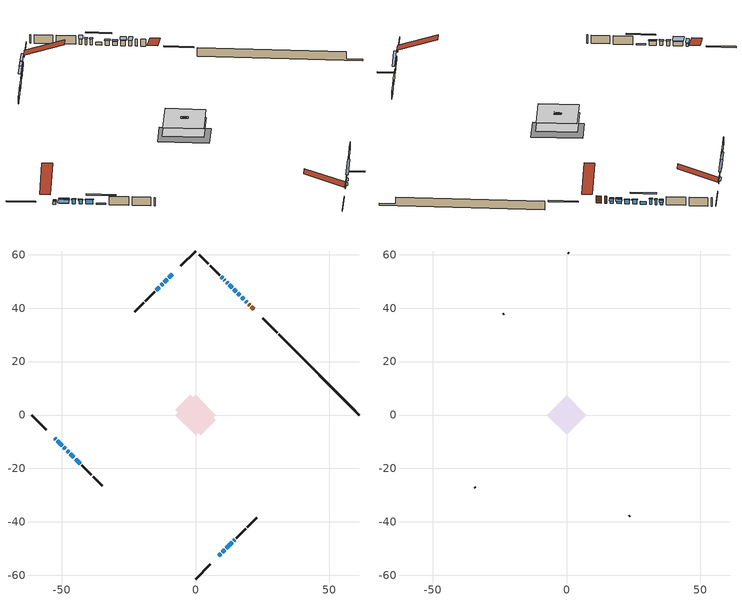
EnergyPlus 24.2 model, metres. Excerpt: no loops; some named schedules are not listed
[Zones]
conditioned space
 floor outside (Floor1 construction): -0.75,0 0,0.75 0.75,0 0,-0.75 z0.76
 floor outside (Floor2 construction): -1.41,0 0,1.41 1.41,0 0,-1.41 z0.76
 floor adiabatic (AdiabaticFloorConstruction): -7.58,0 0,7.58 7.58,0 0,-7.58 z0.76
 floor foundation (Slab1 construction): -7.54,1.9 -1.9,7.54 7.54,-1.9 1.9,-7.54 z-1.68
 wall outside (RimJoist1 construction): 0,-61.39 5.46,-55.93 / -61.39,0 -55.93,-5.46 / 0,61.39 -5.46,55.93 / 30.56,30.83 25.09,36.29 z0.76:1.06
 wall outside (AdiabaticWallConstruction 1): 21.83,39.56 20.88,40.51 / 20.22,41.17 19.87,41.52 z0.76:2.79
 wall outside (AdiabaticWallConstruction): -52.66,-8.73 -52.33,-9.06 / -8.73,52.66 -9.95,51.44 z0.76:1.5; 19.22,42.17 18.73,42.66 / 18.07,43.32 17.23,44.16 / 10.15,51.24 9.66,51.73 z0.76:2.23; 16.57,44.82 15.82,45.57 z0.76:1.9; 15.16,46.23 14.39,47 z0.76:2; -51.68,-9.71 -49.95,-11.44 z0.76:2.03; -49.3,-12.09 -48.72,-12.67 / -48.07,-13.32 -47.49,-13.9 / -46.84,-14.55 -45.54,-15.85 z0.76:1.98; 8.73,-52.66 9.43,-51.96 z0.76:1.68; 10.09,-51.3 10.88,-50.51 z0.76:1.96; 13.73,47.66 12.65,48.74 / -10.61,50.78 -11.61,49.78 / -13.54,47.85 -14.62,46.77 / 11.53,-49.86 13.69,-47.7 z0.76:1.55; -44.89,-16.5 -43.16,-18.23 z0.76:1.07; -12.27,49.12 -12.88,48.51 z0.76:1.42; 14.34,-47.04 14.64,-46.75 z0.76:1.45; 12,49.39 11.67,49.72 / 11.02,50.37 10.8,50.59 z0.76:2.31
 wall outside (Wall1 construction): 15.29,-46.1 18.79,-42.6 / -42.5,-18.88 -39.01,-22.38 / -15.27,46.12 -18.77,42.62 / 9,52.39 5.5,55.89 z0.76:3.2
 wall outside (Wall2 construction): 19.45,-41.94 22.84,-38.55 / -38.35,-23.04 -34.96,-26.43 / -19.43,41.96 -22.82,38.57 / 4.85,56.54 1.46,59.93 z0.76:3.2
 wall foundation (FoundationWall1 construction): 31.22,30.17,-1.68 31.22,30.17,0.76 58.37,3.02,0.76 58.37,3.02,-1.17 61.39,0,-1.17 61.39,0,-1.68
 window (WindowConstruction 14): -52.66,-8.73 -52.33,-9.05 z0.76:1.5
 window (WindowConstruction 3): 19.21,42.17 18.73,42.66 z0.76:2.23
 window (WindowConstruction 4): 18.07,43.32 17.23,44.16 z0.76:2.23
 window (WindowConstruction 5): 16.57,44.82 15.82,45.57 z0.76:1.9
 window (WindowConstruction 6): 15.16,46.23 14.39,47 z0.76:2
 window (WindowConstruction 7): -51.68,-9.71 -49.95,-11.44 z0.76:2.03
 window (WindowConstruction 8): -49.3,-12.09 -48.72,-12.67 z0.76:1.98
 window (WindowConstruction 9): -48.07,-13.32 -47.49,-13.9 z0.76:1.98
 window (WindowConstruction 10): -46.84,-14.55 -45.54,-15.85 z0.76:1.98
 window (WindowConstruction 11): -8.73,52.66 -9.95,51.44 z0.76:1.5
 window (WindowConstruction 12): 8.73,-52.66 9.43,-51.96 z0.76:1.67
 window (WindowConstruction 13): 10.09,-51.3 10.88,-50.51 z0.76:1.95
 window (WindowConstruction 16): 13.73,47.66 12.65,48.73 z0.76:1.55
 window (WindowConstruction 17): -44.89,-16.5 -43.16,-18.23 z0.76:1.06
 window (WindowConstruction 18): -10.61,50.78 -11.61,49.78 z0.76:1.55
 window (WindowConstruction 19): -12.27,49.12 -12.88,48.51 z0.76:1.42
 window (WindowConstruction 20): -13.54,47.85 -14.62,46.77 z0.76:1.55
 window (WindowConstruction 21): 11.53,-49.85 13.69,-47.7 z0.76:1.55
 window (WindowConstruction 15): 14.35,-47.04 14.64,-46.75 z0.76:1.45
 window (WindowConstruction): 12,49.39 11.67,49.72 z0.76:2.31
 window (WindowConstruction 1): 11.02,50.37 10.8,50.59 z0.76:2.31
 window (WindowConstruction 2): 10.14,51.24 9.66,51.73 z0.76:2.23
 door (Door): 21.83,39.56 20.88,40.51 z0.76:2.79
 door (Door 1): 20.22,41.17 19.87,41.52 z0.76:2.79
 ceiling adiabatic (AdiabaticFloorConstruction): 0,-7.58 7.58,0 0,7.58 -7.58,0 z0.76
attic - vented
 floor to conditioned space (Floor3 construction Reversed): -7.44,0 0,7.44 7.44,0 0,-7.44 z3.2
 floor to conditioned space (Floor4 construction Reversed): -1.41,0 0,1.41 1.41,0 0,-1.41 z3.2
 floor to conditioned space (Floor5 construction Reversed): -0.74,0 0,0.74 0.74,0 0,-0.74 z3.2
 wall outside (Wall3 construction): 23.49,-37.89 23.64,-37.75 / -34.3,-27.09 -34.16,-27.23 / -23.47,37.91 -23.62,37.77 / 0.8,60.59 0.66,60.73 z0.76:3.2
 roof outside (Roof1 construction): 8.07,-53.31,3.2 0.66,-45.9,6.69 -1.29,-47.85,6.69 6.12,-55.27,3.2; -53.31,-8.07,3.2 -45.9,-0.66,6.69 -47.85,1.29,6.69 -55.27,-6.12,3.2; -8.07,53.31,3.2 -0.66,45.9,6.69 1.29,47.85,6.69 -6.12,55.27,3.2; 22.48,38.91,3.2 15.07,31.49,6.69 17.02,29.54,6.69 24.44,36.95,3.2
shading: -52.21,-9.18 -52.78,-8.6 -54.51,-10.33 -53.93,-10.91 z1.68; 18.6,42.79 19.34,42.05 20.64,43.34 19.9,44.08 z2.41; 17.1,44.29 18.2,43.19 19.49,44.48 18.39,45.58 z2.41; 15.69,45.7 16.7,44.69 17.13,45.12 16.12,46.13 z2.08; 14.26,47.13 15.29,46.1 15.72,46.53 14.69,47.56 z2.18; -49.83,-11.56 -51.8,-9.58 -53.53,-11.31 -51.55,-13.29 z2.21; -48.6,-12.79 -49.42,-11.97 -49.85,-12.4 -49.03,-13.22 z2.16; -47.37,-14.02 -48.19,-13.2 -48.62,-13.63 -47.8,-14.45 z2.16; -45.42,-15.97 -46.96,-14.43 -47.17,-14.64 -45.63,-16.18 z2.16; -10.08,51.31 -8.6,52.78 -9.04,53.22 -10.51,51.74 z1.68; 9.56,-51.83 8.6,-52.78 9.04,-53.22 9.99,-52.26 z1.85; 11,-50.38 9.96,-51.43 10.39,-51.86 11.44,-50.82 z2.13; 10.8,50.59 15.59,45.8 16.02,46.23 11.23,51.02 z4.17; -41.31,-20.08 -46.74,-14.65 -47.17,-15.08 -41.74,-20.51 z3.69; -13.47,47.92 -8.76,52.63 -9.19,53.06 -13.9,48.35 z4.17; -14.73,46.65 -10.42,50.97 -10.85,51.4 -15.17,47.08 z4.04; -16.47,44.92 -11.68,49.7 -12.12,50.14 -16.9,45.35 z4.17; 15.54,-45.85 9.68,-51.71 10.11,-52.14 15.97,-46.28 z4.17; 14.68,-46.71 14.3,-47.09 17.53,-50.32 17.91,-49.94 z1.51; 11.53,49.86 12.14,49.25 12.57,49.68 11.96,50.29 z2.51; 10.66,50.73 11.16,50.23 11.59,50.66 11.09,51.16 z2.51; 9.53,51.86 10.27,51.12 11.56,52.41 10.83,53.15 z2.41
[Building]
Building 1: Terrain=Suburbs
[Site:Location]
Calgary Intl AP_AB: Latitude {deg}=51.11; Longitude {deg}=-114.02; Time Zone {hr}=-7; Elevation {m}=1084; Keep Site Location Information=Yes
[Site:GroundTemperature:Shallow]
0.326196, -1.55603, -1.70677, -0.813554, 2.7722, 6.34125, 9.43543, 11.3955, 11.562, 9.96783, 6.95256, 3.49299
[Site:WaterMainsTemperature]
Calculation Method=Schedule; Temperature Schedule=mains temperature schedule
[Material] Roughness=Rough; Thermal Absorptance=0.9
Name | Thickness {m} | Conductivity {W/m-K} | Density {kg/m3} | Specific Heat {J/kg-K} | Solar Absorptance | Visible Absorptance
asphalt or fiberglass shingles | 0.00635 | 0.162714 | 1121.4 | 1465.45 | 0.4 | 0.4
ceiling loosefill ins | 0.169333 | 0.0480833 | 16.02 | 1046.75 | 0.7 | 0.7
ceiling stud and cavity | 0.1397 | 0.110961 | 65.682 | 1177.47 | 0.7 | 0.7
ceiling stud and cavity 1 | 0.1397 | 0.0778579 | 65.682 | 1177.47 | 0.7 | 0.7
ceiling stud and cavity 2 | 0.0889 | 7.21176 | 20.9862 | 1087.66 | 0.7 | 0.7
concrete 4.0 in. | 0.1016 | 1.803125 | 2242.8 | 837.4 | 0.7 | 0.7
concrete 8.0 in. | 0.2032 | 1.803125 | 2242.8 | 837.4 | 0.7 | 0.7
door material | 0.04445 | 0.188738 | 512.64 | 1214.23 | 0.7 | 0.7
door material 1 | 0.04445 | 0.20624 | 512.64 | 1214.23 | 0.7 | 0.7
exterior vertical ins | 0.00218552 | 0.029427 | 32.04 | 1214.23 | 0.7 | 0.7
floor covering | 0.0127 | 0.0433444 | 54.468 | 1339.84 | 0.6 | 0.6
floor rigid ins | 0.051816 | 0.029427 | 32.04 | 1214.23 | 0.7 | 0.7
floor rigid ins 1; wall rigid ins | 0.512978 | 0.029427 | 32.04 | 1214.23 | 0.7 | 0.7
floor stud and cavity | 0.1397 | 0.28725 | 92.3553 | 1139.71 | 0.7 | 0.7
floor stud and cavity 1 | 0.1397 | 0.157981 | 92.3553 | 1139.71 | 0.7 | 0.7
floor stud and cavity 2 | 0.1397 | 1.75129 | 37.0049 | 1207.88 | 0.7 | 0.7
furniture material conditioned space 1 | 0.1524 | 0.115458 | 640.8 | 1214.23 | 0.6 | 0.6
gypsum board | 0.0127 | 0.160291 | 801 | 837.4 | 0.6 | 0.6
gypsum board 1 | 0.00254 | 0.160291 | 801 | 837.4 | 0.6 | 0.6
gypsum board 2 | 0.0127 | 0.160291 | 801 | 837.4 | 0.7 | 0.7
osb sheathing 0.5 in. | 0.0127 | 0.115458 | 512.64 | 1214.23 | 0.7 | 0.7
osb sheathing 0.75 in. | 0.01905 | 0.115458 | 512.64 | 1214.23 | 0.7 | 0.7
rim joist stud and cavity | 0.0508 | 0.153904 | 50.32683 | 1063.81 | 0.6 | 0.6
wall stud and cavity | 0.1397 | 0.131792 | 139.0536 | 1170.24 | 0.7 | 0.7
wall stud and cavity 1 | 0.1397 | 0.136556 | 139.0536 | 1170.24 | 0.7 | 0.7
wall stud and cavity 2 | 0.0889 | 6.1454 | 50.32683 | 1063.81 | 0.6 | 0.6
wall stud and cavity 3 | 0.0889 | 0.380278 | 52.3479 | 1209.89 | 0.7 | 0.7
wall stud and cavity 4 | 0.0889 | 0.391764 | 83.0341 | 1211.67 | 0.7 | 0.7
wood siding | 0.0254 | 0.102417 | 544.68 | 1172.36 | 0.4 | 0.4
wood siding 1 | 0.00254 | 0.102417 | 544.68 | 1172.36 | 0.4 | 0.4
wood siding 2; wood siding 3; wood siding 4 | 0.0254 | 0.102417 | 544.68 | 1172.36 | 0.7 | 0.7
[WindowMaterial:SimpleGlazingSystem]
Name | U-Factor {W/m2-K} | Solar Heat Gain Coefficient
WindowMaterial | 2.71636 | 0.47
WindowMaterial 1 | 2.73736 | 0.54
WindowMaterial 10 | 1.75564 | 0.55
WindowMaterial 11 | 2.77143 | 0.52
WindowMaterial 12 | 2.96164 | 0.56
WindowMaterial 13 | 2.76973 | 0.51
WindowMaterial 14 | 3.92009 | 0.38
WindowMaterial 15 | 4.23352 | 0.47
WindowMaterial 16 | 2.78165 | 0.57
WindowMaterial 17 | 2.65333 | 0.26
WindowMaterial 18 | 2.76916 | 0.51
WindowMaterial 19 | 2.74929 | 0.42
WindowMaterial 2 | 2.95142 | 0.64
WindowMaterial 3 | 2.96903 | 0.56
WindowMaterial 4 | 2.912814 | 0.67
WindowMaterial 5 | 2.78279 | 0.59
WindowMaterial 6 | 1.85784 | 0.5
WindowMaterial 7 | 2.89408 | 0.69
WindowMaterial 8 | 2.09745 | 0.38
WindowMaterial 9 | 1.88055 | 0.48
[Construction]
AdiabaticFloorConstruction: floor stud and cavity 2, floor rigid ins 1, osb sheathing 0.75 in., floor covering
AdiabaticWallConstruction: wood siding 3, wall rigid ins, wall stud and cavity 3, gypsum board
AdiabaticWallConstruction 1: wood siding 4, wall rigid ins, wall stud and cavity 3, gypsum board
Door: door material
Door 1: door material 1
Floor1 construction: floor stud and cavity, floor rigid ins, osb sheathing 0.75 in., floor covering
Floor2 construction: floor stud and cavity 1, floor rigid ins, osb sheathing 0.75 in., floor covering
Floor3 construction Reversed: gypsum board, ceiling stud and cavity, ceiling loosefill ins
Floor4 construction Reversed: gypsum board, ceiling stud and cavity 1
Floor5 construction Reversed: gypsum board 1, ceiling stud and cavity 2
FoundationWall1 construction: concrete 8.0 in., gypsum board 2
furniture construction conditioned space 1: furniture material conditioned space 1
PartitionWallConstruction: gypsum board, wall stud and cavity 4, gypsum board
RimJoist1 construction: wood siding 2, rim joist stud and cavity
Roof1 construction: asphalt or fiberglass shingles
Slab1 construction: concrete 4.0 in.
Wall1 construction: wood siding, osb sheathing 0.5 in., wall stud and cavity, gypsum board
Wall2 construction: wood siding, osb sheathing 0.5 in., wall stud and cavity 1, gypsum board
Wall3 construction: wood siding 1, wall stud and cavity 2
WindowConstruction: WindowMaterial
WindowConstruction 1: WindowMaterial 1
WindowConstruction 10: WindowMaterial 10
WindowConstruction 11: WindowMaterial 11
WindowConstruction 12: WindowMaterial 12
WindowConstruction 13: WindowMaterial 13
WindowConstruction 14: WindowMaterial 14
WindowConstruction 15: WindowMaterial 15
WindowConstruction 16; WindowConstruction 20; WindowConstruction 21: WindowMaterial 16
WindowConstruction 17: WindowMaterial 17
WindowConstruction 18: WindowMaterial 18
WindowConstruction 19: WindowMaterial 19
WindowConstruction 2: WindowMaterial 2
WindowConstruction 3: WindowMaterial 3
WindowConstruction 4: WindowMaterial 4
WindowConstruction 5: WindowMaterial 5
WindowConstruction 6: WindowMaterial 6
WindowConstruction 7: WindowMaterial 7
WindowConstruction 8: WindowMaterial 8
WindowConstruction 9: WindowMaterial 9
[Zone] Multiplier=1; Part of Total Floor Area=Yes
Name | Volume {m3}
attic - vented | 65.7789
conditioned space | 562.7
[Space]
Name | Zone | Volume {m3}
attic - vented 1 | attic - vented | 65.7789
conditioned space 1 | conditioned space | 562.7
[ZoneInfiltration:EffectiveLeakageArea]
infil attic - vented 1: Zone or Space=attic - vented 1; Schedule=Always On Discrete; Effective Air Leakage Area {cm2}=3974.4; Stack Coefficient=0.000412638; Wind Coefficient=1.37248e-05
[ZoneMixing]
whole house fan mix: Zone or Space=attic - vented; Schedule=Always On Continuous; Design Flow Rate Calculation Method=Flow/Zone; Design Flow Rate {m3/s}=0; Source Zone or Space=conditioned space
[SurfaceProperty:ExposedFoundationPerimeter]
Slab1: Exposed Perimeter Calculation Method=TotalExposedPerimeter; Total Exposed Perimeter {m}=42.672
[InternalMass] Zone or ZoneList=conditioned space; Space or SpaceList=conditioned space 1
Name | Construction | Surface Area {m2}
furniture mass conditioned space 1 | furniture construction conditioned space 1 | 90.5761
partition wall mass | PartitionWallConstruction | 226.44
[Lights]
interior lighting: Zone or ZoneList or Space or SpaceList=conditioned space 1; Schedule=interior lighting schedule; Design Level Calculation Method=LightingLevel; Lighting Level {W}=343.2; Return Air Fraction=0; Fraction Radiant=0.6; Fraction Visible=0.2; Fraction Replaceable=1
[People]
occupants: Zone or ZoneList or Space or SpaceList=conditioned space 1; Number of People Schedule=occupants schedule; Number of People Calculation Method=People; Number of People=3; Fraction Radiant=0.314171; Sensible Heat Fraction=0.56303; Activity Level Schedule=occupants activity schedule; Carbon Dioxide Generation Rate {m3/s-W}=0; Enable ASHRAE 55 Comfort Warnings=No; Mean Radiant Temperature Calculation Type=EnclosureAveraged
[ElectricEquipment] Zone or ZoneList or Space or SpaceList=conditioned space 1; Design Level Calculation Method=EquipmentLevel
Name | Schedule | Design Level {W} | Fraction Latent | Fraction Radiant | Fraction Lost
clothes dryer | clothes dryer schedule | 140.772 | 0.015 | 0.081 | 0.85
clothes washer | clothes washer schedule | 32.1985 | 0.03 | 0.162 | 0.7
cooking range | cooking range schedule | 215.147 | 0.08 | 0.432 | 0.2
dishwasher | dishwasher schedule | 66.8632 | 0.3 | 0.18 | 0.4
fridge | fridge schedule | 72.9452 | 0 | 0.6 | 0
mech vent bath fan 0 | mech vent bath fan 0 schedule | 50.2 | 0 | 0 | 1
mech vent bath fan 1 | mech vent bath fan 1 schedule | 50.2 | 0 | 0 | 1
mech vent house fan | mech vent house fan schedule | 0 | 0 | 0 | 1
mech vent house fan cfis | mech vent house fan cfis schedule | 0 | 0 | 0 | 0
misc plug loads | misc plug loads schedule | 494.7 | 0.045 | 0.513 | 0.1
whole house fan | Always On Discrete | 0 | 0 | 0 | 1
[OtherEquipment] Zone or ZoneList or Space or SpaceList=conditioned space 1; Design Level Calculation Method=EquipmentLevel
Name | Fuel Type | Schedule | Design Level {W} | Fraction Latent | Fraction Radiant | Fraction Lost
clothes dryer 1 | Electricity | clothes dryer schedule | 0 | 0.015 | 0.081 | 0.85
cooking range 1 | Electricity | cooking range schedule | 0 | 0.08 | 0.432 | 0.2
general water use latent | None | general water use schedule | 62.594 | 1 | 0 | 0
general water use sensible | None | general water use schedule | -61.6891 | 0 | 0.6 | 0
mech vent house fan latent load | None | Always On Discrete | 0 | 1 | 0 | 0
mech vent house fan sensible load | None | Always On Discrete | 0 | 0 | 0 | 0
water heater energy adjustment1 | NaturalGas | Always On Discrete | 0.01 | 0 | 0 | 1
[ZoneInfiltration:DesignFlowRate] Zone or ZoneList or Space or SpaceList=conditioned space 1; Schedule=Always On Discrete; Design Flow Rate Calculation Method=Flow/Zone; Design Flow Rate {m3/s}=0
infil flow; natural vent flow; whole house fan flow
[Foundation:Kiva]
Foundation Kiva 1: Initial Indoor Air Temperature {C}=18; Wall Height Above Grade {m}=0.759988; Wall Depth Below Slab {m}=0.2032; Custom Block Material Name 1=exterior vertical ins; Custom Block Depth 1 {m}=2.43998; Custom Block X Position 1 {m}=0.2159; Custom Block Z Position 1 {m}=0
[Foundation:Kiva:Settings]
Soil Conductivity {W/m-K}=0.849921; Soil Density {kg/m3}=1842.3; Soil Specific Heat {J/kg-K}=418.7; Ground Solar Absorptivity=0.9; Ground Thermal Absorptivity=0.9; Ground Surface Roughness {m}=0.03; Far-Field Width {m}=40; Deep-Ground Boundary Condition=ZeroFlux; Deep-Ground Depth {m}=40; Minimum Cell Dimension {m}=0.2; Maximum Cell Growth Coefficient=3; Simulation Timestep=Timestep
[Exterior:Lights]
exterior lighting: Schedule=exterior lighting schedule; Design Level {W}=75.6
[Schedule:Constant]
Name | Hourly Value
Always On Continuous; mech vent house fan schedule; mech vent house fan cfis schedule; Always On Discrete | 1
occupants activity schedule | 117.228
fridge schedule | 0
[Schedule:Week:Daily]
interior lighting schedule Week Rule - Jan1-Jan27: interior lighting schedule day, interior lighting schedule day, interior lighting schedule day, interior lighting schedule day, interior lighting schedule day, interior lighting schedule day, interior lighting schedule day, interior lighting schedule default day, interior lighting schedule default day, interior lighting schedule default day, interior lighting schedule default day, interior lighting schedule default day
interior lighting schedule Week Rule - Jan28-Feb3: interior lighting schedule day, interior lighting schedule day, interior lighting schedule day, interior lighting schedule day, interior lighting schedule day 1, interior lighting schedule day 1, interior lighting schedule day 1, interior lighting schedule default day, interior lighting schedule default day, interior lighting schedule default day, interior lighting schedule default day, interior lighting schedule default day
interior lighting schedule Week Rule - Feb4-Feb24: interior lighting schedule day 1, interior lighting schedule day 1, interior lighting schedule day 1, interior lighting schedule day 1, interior lighting schedule day 1, interior lighting schedule day 1, interior lighting schedule day 1, interior lighting schedule default day, interior lighting schedule default day, interior lighting schedule default day, interior lighting schedule default day, interior lighting schedule default day
interior lighting schedule Week Rule - Feb25-Mar3: interior lighting schedule day 1, interior lighting schedule day 1, interior lighting schedule day 1, interior lighting schedule day 1, interior lighting schedule day 2, interior lighting schedule day 2, interior lighting schedule day 2, interior lighting schedule default day, interior lighting schedule default day, interior lighting schedule default day, interior lighting schedule default day, interior lighting schedule default day
interior lighting schedule Week Rule - Mar4-Mar31: interior lighting schedule day 2, interior lighting schedule day 2, interior lighting schedule day 2, interior lighting schedule day 2, interior lighting schedule day 2, interior lighting schedule day 2, interior lighting schedule day 2, interior lighting schedule default day, interior lighting schedule default day, interior lighting schedule default day, interior lighting schedule default day, interior lighting schedule default day
interior lighting schedule Week Rule - Apr1-Apr28: interior lighting schedule day 3, interior lighting schedule day 3, interior lighting schedule day 3, interior lighting schedule day 3, interior lighting schedule day 3, interior lighting schedule day 3, interior lighting schedule day 3, interior lighting schedule default day, interior lighting schedule default day, interior lighting schedule default day, interior lighting schedule default day, interior lighting schedule default day
interior lighting schedule Week Rule - Apr29-May5: interior lighting schedule day 3, interior lighting schedule day 3, interior lighting schedule day 4, interior lighting schedule day 4, interior lighting schedule day 4, interior lighting schedule day 4, interior lighting schedule day 4, interior lighting schedule default day, interior lighting schedule default day, interior lighting schedule default day, interior lighting schedule default day, interior lighting schedule default day
interior lighting schedule Week Rule - May6-May26: interior lighting schedule day 4, interior lighting schedule day 4, interior lighting schedule day 4, interior lighting schedule day 4, interior lighting schedule day 4, interior lighting schedule day 4, interior lighting schedule day 4, interior lighting schedule default day, interior lighting schedule default day, interior lighting schedule default day, interior lighting schedule default day, interior lighting schedule default day
interior lighting schedule Week Rule - May27-Jun2: interior lighting schedule day 4, interior lighting schedule day 4, interior lighting schedule day 4, interior lighting schedule day 4, interior lighting schedule day 4, interior lighting schedule day 5, interior lighting schedule day 5, interior lighting schedule default day, interior lighting schedule default day, interior lighting schedule default day, interior lighting schedule default day, interior lighting schedule default day
interior lighting schedule Week Rule - Jun3-Jun30: interior lighting schedule day 5, interior lighting schedule day 5, interior lighting schedule day 5, interior lighting schedule day 5, interior lighting schedule day 5, interior lighting schedule day 5, interior lighting schedule day 5, interior lighting schedule default day, interior lighting schedule default day, interior lighting schedule default day, interior lighting schedule default day, interior lighting schedule default day
interior lighting schedule Week Rule - Jul1-Jul28: interior lighting schedule day 6, interior lighting schedule day 6, interior lighting schedule day 6, interior lighting schedule day 6, interior lighting schedule day 6, interior lighting schedule day 6, interior lighting schedule day 6, interior lighting schedule default day, interior lighting schedule default day, interior lighting schedule default day, interior lighting schedule default day, interior lighting schedule default day
interior lighting schedule Week Rule - Jul29-Aug4: interior lighting schedule day 6, interior lighting schedule day 6, interior lighting schedule day 6, interior lighting schedule day 7, interior lighting schedule day 7, interior lighting schedule day 7, interior lighting schedule day 7, interior lighting schedule default day, interior lighting schedule default day, interior lighting schedule default day, interior lighting schedule default day, interior lighting schedule default day
interior lighting schedule Week Rule - Aug5-Aug25: interior lighting schedule day 7, interior lighting schedule day 7, interior lighting schedule day 7, interior lighting schedule day 7, interior lighting schedule day 7, interior lighting schedule day 7, interior lighting schedule day 7, interior lighting schedule default day, interior lighting schedule default day, interior lighting schedule default day, interior lighting schedule default day, interior lighting schedule default day
interior lighting schedule Week Rule - Aug26-Sep1: interior lighting schedule day 7, interior lighting schedule day 7, interior lighting schedule day 7, interior lighting schedule day 7, interior lighting schedule day 7, interior lighting schedule day 7, interior lighting schedule day 8, interior lighting schedule default day, interior lighting schedule default day, interior lighting schedule default day, interior lighting schedule default day, interior lighting schedule default day
interior lighting schedule Week Rule - Sep2-Sep29: interior lighting schedule day 8, interior lighting schedule day 8, interior lighting schedule day 8, interior lighting schedule day 8, interior lighting schedule day 8, interior lighting schedule day 8, interior lighting schedule day 8, interior lighting schedule default day, interior lighting schedule default day, interior lighting schedule default day, interior lighting schedule default day, interior lighting schedule default day
interior lighting schedule Week Rule - Sep30-Oct6: interior lighting schedule day 8, interior lighting schedule day 9, interior lighting schedule day 9, interior lighting schedule day 9, interior lighting schedule day 9, interior lighting schedule day 9, interior lighting schedule day 9, interior lighting schedule default day, interior lighting schedule default day, interior lighting schedule default day, interior lighting schedule default day, interior lighting schedule default day
interior lighting schedule Week Rule - Oct7-Oct27: interior lighting schedule day 9, interior lighting schedule day 9, interior lighting schedule day 9, interior lighting schedule day 9, interior lighting schedule day 9, interior lighting schedule day 9, interior lighting schedule day 9, interior lighting schedule default day, interior lighting schedule default day, interior lighting schedule default day, interior lighting schedule default day, interior lighting schedule default day
interior lighting schedule Week Rule - Oct28-Nov3: interior lighting schedule day 9, interior lighting schedule day 9, interior lighting schedule day 9, interior lighting schedule day 9, interior lighting schedule day 10, interior lighting schedule day 10, interior lighting schedule day 10, interior lighting schedule default day, interior lighting schedule default day, interior lighting schedule default day, interior lighting schedule default day, interior lighting schedule default day
interior lighting schedule Week Rule - Nov4-Nov24: interior lighting schedule day 10, interior lighting schedule day 10, interior lighting schedule day 10, interior lighting schedule day 10, interior lighting schedule day 10, interior lighting schedule day 10, interior lighting schedule day 10, interior lighting schedule default day, interior lighting schedule default day, interior lighting schedule default day, interior lighting schedule default day, interior lighting schedule default day
interior lighting schedule Week Rule - Nov25-Dec1: interior lighting schedule day 10, interior lighting schedule day 10, interior lighting schedule day 10, interior lighting schedule day 10, interior lighting schedule day 10, interior lighting schedule day 10, interior lighting schedule day 11, interior lighting schedule default day, interior lighting schedule default day, interior lighting schedule default day, interior lighting schedule default day, interior lighting schedule default day
interior lighting schedule Week Rule - Dec2-Dec31: interior lighting schedule day 11, interior lighting schedule day 11, interior lighting schedule day 11, interior lighting schedule day 11, interior lighting schedule day 11, interior lighting schedule day 11, interior lighting schedule day 11, interior lighting schedule default day, interior lighting schedule default day, interior lighting schedule default day, interior lighting schedule default day, interior lighting schedule default day
occupants schedule Week Rule - Jan1-Dec31: occupants schedule day, occupants schedule day, occupants schedule day, occupants schedule day, occupants schedule day, occupants schedule day, occupants schedule day, occupants schedule default day, occupants schedule default day, occupants schedule default day, occupants schedule default day, occupants schedule default day
clothes dryer schedule Week Rule - Jan1-Dec31: clothes dryer schedule day, clothes dryer schedule day, clothes dryer schedule day, clothes dryer schedule day, clothes dryer schedule day, clothes dryer schedule day, clothes dryer schedule day, clothes dryer schedule default day, clothes dryer schedule default day, clothes dryer schedule default day, clothes dryer schedule default day, clothes dryer schedule default day
clothes washer schedule Week Rule - Jan1-Dec31: clothes washer schedule day, clothes washer schedule day, clothes washer schedule day, clothes washer schedule day, clothes washer schedule day, clothes washer schedule day, clothes washer schedule day, clothes washer schedule default day, clothes washer schedule default day, clothes washer schedule default day, clothes washer schedule default day, clothes washer schedule default day
cooking range schedule Week Rule - Jan1-Dec31: cooking range schedule day, cooking range schedule day, cooking range schedule day, cooking range schedule day, cooking range schedule day, cooking range schedule day, cooking range schedule day, cooking range schedule default day, cooking range schedule default day, cooking range schedule default day, cooking range schedule default day, cooking range schedule default day
dishwasher schedule Week Rule - Jan1-Dec31: dishwasher schedule day, dishwasher schedule day, dishwasher schedule day, dishwasher schedule day, dishwasher schedule day, dishwasher schedule day, dishwasher schedule day, dishwasher schedule default day, dishwasher schedule default day, dishwasher schedule default day, dishwasher schedule default day, dishwasher schedule default day
mech vent bath fan 0 schedule Week Rule - Jan1-Dec31: mech vent bath fan 0 schedule day, mech vent bath fan 0 schedule day, mech vent bath fan 0 schedule day, mech vent bath fan 0 schedule day, mech vent bath fan 0 schedule day, mech vent bath fan 0 schedule day, mech vent bath fan 0 schedule day, mech vent bath fan 0 schedule default day, mech vent bath fan 0 schedule default day, mech vent bath fan 0 schedule default day, mech vent bath fan 0 schedule default day, mech vent bath fan 0 schedule default day
mech vent bath fan 1 schedule Week Rule - Jan1-Dec31: mech vent bath fan 1 schedule day, mech vent bath fan 1 schedule day, mech vent bath fan 1 schedule day, mech vent bath fan 1 schedule day, mech vent bath fan 1 schedule day, mech vent bath fan 1 schedule day, mech vent bath fan 1 schedule day, mech vent bath fan 1 schedule default day, mech vent bath fan 1 schedule default day, mech vent bath fan 1 schedule default day, mech vent bath fan 1 schedule default day, mech vent bath fan 1 schedule default day
misc plug loads schedule Week Rule - Jan1-Dec31: misc plug loads schedule day, misc plug loads schedule day, misc plug loads schedule day, misc plug loads schedule day, misc plug loads schedule day, misc plug loads schedule day, misc plug loads schedule day, misc plug loads schedule default day, misc plug loads schedule default day, misc plug loads schedule default day, misc plug loads schedule default day, misc plug loads schedule default day
general water use schedule Week Rule - Jan1-Dec31: general water use schedule day, general water use schedule day, general water use schedule day, general water use schedule day, general water use schedule day, general water use schedule day, general water use schedule day, general water use schedule default day, general water use schedule default day, general water use schedule default day, general water use schedule default day, general water use schedule default day
exterior lighting schedule Week Rule - Jan1-Jan27: exterior lighting schedule day, exterior lighting schedule day, exterior lighting schedule day, exterior lighting schedule day, exterior lighting schedule day, exterior lighting schedule day, exterior lighting schedule day, exterior lighting schedule default day, exterior lighting schedule default day, exterior lighting schedule default day, exterior lighting schedule default day, exterior lighting schedule default day
exterior lighting schedule Week Rule - Jan28-Feb3: exterior lighting schedule day, exterior lighting schedule day, exterior lighting schedule day, exterior lighting schedule day, exterior lighting schedule day 1, exterior lighting schedule day 1, exterior lighting schedule day 1, exterior lighting schedule default day, exterior lighting schedule default day, exterior lighting schedule default day, exterior lighting schedule default day, exterior lighting schedule default day
exterior lighting schedule Week Rule - Feb4-Feb24: exterior lighting schedule day 1, exterior lighting schedule day 1, exterior lighting schedule day 1, exterior lighting schedule day 1, exterior lighting schedule day 1, exterior lighting schedule day 1, exterior lighting schedule day 1, exterior lighting schedule default day, exterior lighting schedule default day, exterior lighting schedule default day, exterior lighting schedule default day, exterior lighting schedule default day
exterior lighting schedule Week Rule - Feb25-Mar3: exterior lighting schedule day 1, exterior lighting schedule day 1, exterior lighting schedule day 1, exterior lighting schedule day 1, exterior lighting schedule day 2, exterior lighting schedule day 2, exterior lighting schedule day 2, exterior lighting schedule default day, exterior lighting schedule default day, exterior lighting schedule default day, exterior lighting schedule default day, exterior lighting schedule default day
exterior lighting schedule Week Rule - Mar4-Mar31: exterior lighting schedule day 2, exterior lighting schedule day 2, exterior lighting schedule day 2, exterior lighting schedule day 2, exterior lighting schedule day 2, exterior lighting schedule day 2, exterior lighting schedule day 2, exterior lighting schedule default day, exterior lighting schedule default day, exterior lighting schedule default day, exterior lighting schedule default day, exterior lighting schedule default day
exterior lighting schedule Week Rule - Apr1-Apr28: exterior lighting schedule day 3, exterior lighting schedule day 3, exterior lighting schedule day 3, exterior lighting schedule day 3, exterior lighting schedule day 3, exterior lighting schedule day 3, exterior lighting schedule day 3, exterior lighting schedule default day, exterior lighting schedule default day, exterior lighting schedule default day, exterior lighting schedule default day, exterior lighting schedule default day
exterior lighting schedule Week Rule - Apr29-May5: exterior lighting schedule day 3, exterior lighting schedule day 3, exterior lighting schedule day 4, exterior lighting schedule day 4, exterior lighting schedule day 4, exterior lighting schedule day 4, exterior lighting schedule day 4, exterior lighting schedule default day, exterior lighting schedule default day, exterior lighting schedule default day, exterior lighting schedule default day, exterior lighting schedule default day
[Schedule:Year]
interior lighting schedule: interior lighting schedule Week Rule - Jan1-Jan27, 1, 1, 1, 27, interior lighting schedule Week Rule - Jan28-Feb3, 1, 28, 2, 3, interior lighting schedule Week Rule - Feb4-Feb24, 2, 4, 2, 24, interior lighting schedule Week Rule - Feb25-Mar3, 2, 25, 3, 3, interior lighting schedule Week Rule - Mar4-Mar31, 3, 4, 3, 31, interior lighting schedule Week Rule - Apr1-Apr28, 4, 1, 4, 28, interior lighting schedule Week Rule - Apr29-May5, 4, 29, 5, 5, interior lighting schedule Week Rule - May6-May26, 5, 6, 5, 26, interior lighting schedule Week Rule - May27-Jun2, 5, 27, 6, 2, interior lighting schedule Week Rule - Jun3-Jun30, 6, 3, 6, 30, interior lighting schedule Week Rule - Jul1-Jul28, 7, 1, 7, 28, interior lighting schedule Week Rule - Jul29-Aug4, 7, 29, 8, 4, interior lighting schedule Week Rule - Aug5-Aug25, 8, 5, 8, 25, interior lighting schedule Week Rule - Aug26-Sep1, 8, 26, 9, 1, interior lighting schedule Week Rule - Sep2-Sep29, 9, 2, 9, 29, interior lighting schedule Week Rule - Sep30-Oct6, 9, 30, 10, 6, interior lighting schedule Week Rule - Oct7-Oct27, 10, 7, 10, 27, interior lighting schedule Week Rule - Oct28-Nov3, 10, 28, 11, 3, interior lighting schedule Week Rule - Nov4-Nov24, 11, 4, 11, 24, interior lighting schedule Week Rule - Nov25-Dec1, 11, 25, 12, 1, interior lighting schedule Week Rule - Dec2-Dec31, 12, 2, 12, 31
occupants schedule: occupants schedule Week Rule - Jan1-Dec31, 1, 1, 12, 31
clothes dryer schedule: clothes dryer schedule Week Rule - Jan1-Dec31, 1, 1, 12, 31
clothes washer schedule: clothes washer schedule Week Rule - Jan1-Dec31, 1, 1, 12, 31
cooking range schedule: cooking range schedule Week Rule - Jan1-Dec31, 1, 1, 12, 31
dishwasher schedule: dishwasher schedule Week Rule - Jan1-Dec31, 1, 1, 12, 31
mech vent bath fan 0 schedule: mech vent bath fan 0 schedule Week Rule - Jan1-Dec31, 1, 1, 12, 31
mech vent bath fan 1 schedule: mech vent bath fan 1 schedule Week Rule - Jan1-Dec31, 1, 1, 12, 31
misc plug loads schedule: misc plug loads schedule Week Rule - Jan1-Dec31, 1, 1, 12, 31
general water use schedule: general water use schedule Week Rule - Jan1-Dec31, 1, 1, 12, 31
exterior lighting schedule: exterior lighting schedule Week Rule - Jan1-Jan27, 1, 1, 1, 27, exterior lighting schedule Week Rule - Jan28-Feb3, 1, 28, 2, 3, exterior lighting schedule Week Rule - Feb4-Feb24, 2, 4, 2, 24, exterior lighting schedule Week Rule - Feb25-Mar3, 2, 25, 3, 3, exterior lighting schedule Week Rule - Mar4-Mar31, 3, 4, 3, 31, exterior lighting schedule Week Rule - Apr1-Apr28, 4, 1, 4, 28, exterior lighting schedule Week Rule - Apr29-May5, 4, 29, 5, 5, exterior lighting schedule Week Rule - May6-May26, 5, 6, 5, 26, exterior lighting schedule Week Rule - May27-Jun2, 5, 27, 6, 2, exterior lighting schedule Week Rule - Jun3-Jun30, 6, 3, 6, 30, exterior lighting schedule Week Rule - Jul1-Jul28, 7, 1, 7, 28, exterior lighting schedule Week Rule - Jul29-Aug4, 7, 29, 8, 4, exterior lighting schedule Week Rule - Aug5-Aug25, 8, 5, 8, 25, exterior lighting schedule Week Rule - Aug26-Sep1, 8, 26, 9, 1, exterior lighting schedule Week Rule - Sep2-Sep29, 9, 2, 9, 29, exterior lighting schedule Week Rule - Sep30-Oct6, 9, 30, 10, 6, exterior lighting schedule Week Rule - Oct7-Oct27, 10, 7, 10, 27, exterior lighting schedule Week Rule - Oct28-Nov3, 10, 28, 11, 3, exterior lighting schedule Week Rule - Nov4-Nov24, 11, 4, 11, 24, exterior lighting schedule Week Rule - Nov25-Dec1, 11, 25, 12, 1, exterior lighting schedule Week Rule - Dec2-Dec31, 12, 2, 12, 31
[Schedule:Compact]
mains temperature schedule: Through: 01/01, For: AllDays, Until: 24:00, 5.30611, Through: 01/02, For: AllDays, Until: 24:00, 5.24556, Through: 01/03, For: AllDays, Until: 24:00, 5.18611, Through: 01/04, For: AllDays, Until: 24:00, 5.12778, Through: 01/05, For: AllDays, Until: 24:00, 5.07, Through: 01/06, For: AllDays, Until: 24:00, 5.01278, Through: 01/07, For: AllDays, Until: 24:00, 4.95722, Through: 01/08, For: AllDays, Until: 24:00, 4.90222, Through: 01/09, For: AllDays, Until: 24:00, 4.84778, Through: 01/10, For: AllDays, Until: 24:00, 4.795, Through: 01/11, For: AllDays, Until: 24:00, 4.74278, Through: 01/12, For: AllDays, Until: 24:00, 4.69167, Through: 01/13, For: AllDays, Until: 24:00, 4.64111, Through: 01/14, For: AllDays, Until: 24:00, 4.59222, Through: 01/15, For: AllDays, Until: 24:00, 4.54389, Through: 01/16, For: AllDays, Until: 24:00, 4.49722, Through: 01/17, For: AllDays, Until: 24:00, 4.45111, Through: 01/18, For: AllDays, Until: 24:00, 4.40611, Through: 01/19, For: AllDays, Until: 24:00, 4.36222, Through: 01/20, For: AllDays, Until: 24:00, 4.32, Through: 01/21, For: AllDays, Until: 24:00, 4.27833, Through: 01/22, For: AllDays, Until: 24:00, 4.23778, Through: 01/23, For: AllDays, Until: 24:00, 4.19833, Through: 01/24, For: AllDays, Until: 24:00, 4.16056, Through: 01/25, For: AllDays, Until: 24:00, 4.12333, Through: 01/26, For: AllDays, Until: 24:00, 4.08778, Through: 01/27, For: AllDays, Until: 24:00, 4.05278, Through: 01/28, For: AllDays, Until: 24:00, 4.01944, Through: 01/29, For: AllDays, Until: 24:00, 3.98722, Through: 01/30, For: AllDays, Until: 24:00, 3.95611, Through: 01/31, For: AllDays, Until: 24:00, 3.92667, Through: 02/01, For: AllDays, Until: 24:00, 3.89778, Through: 02/02, For: AllDays, Until: 24:00, 3.87056, Through: 02/03, For: AllDays, Until: 24:00, 3.84444, Through: 02/04, For: AllDays, Until: 24:00, 3.82, Through: 02/05, For: AllDays, Until: 24:00, 3.79611, Through: 02/06, For: AllDays, Until: 24:00, 3.77389, Through: 02/07, For: AllDays, Until: 24:00, 3.75333, Through: 02/08, For: AllDays, Until: 24:00, 3.73333, Through: 02/09, For: AllDays, Until: 24:00, 3.715, Through: 02/10, For: AllDays, Until: 24:00, 3.69778, Through: 02/11, For: AllDays, Until: 24:00, 3.68222, Through: 02/12, For: AllDays, Until: 24:00, 3.66778, Through: 02/13, For: AllDays, Until: 24:00, 3.65444, Through: 02/14, For: AllDays, Until: 24:00, 3.64278, Through: 02/15, For: AllDays, Until: 24:00, 3.63222, Through: 02/16, For: AllDays, Until: 24:00, 3.62278, Through: 02/17, For: AllDays, Until: 24:00, 3.615, Through: 02/18, For: AllDays, Until: 24:00, 3.60833, Through: 02/19, For: AllDays, Until: 24:00, 3.60333, Through: 02/20, For: AllDays, Until: 24:00, 3.59944, Through: 02/21, For: AllDays, Until: 24:00, 3.59667, Through: 02/22, For: AllDays, Until: 24:00, 3.59556, Through: 02/23, For: AllDays, Until: 24:00, 3.59556, Through: 02/24, For: AllDays, Until: 24:00, 3.59722, Through: 02/25, For: AllDays, Until: 24:00, 3.6, Through: 02/26, For: AllDays, Until: 24:00, 3.60389, Through: 02/27, For: AllDays, Until: 24:00, 3.60944, Through: 02/28, For: AllDays, Until: 24:00, 3.61611, Through: 03/01, For: AllDays, Until: 24:00, 3.62444, Through: 03/02, For: AllDays, Until: 24:00, 3.63333, Through: 03/03, For: AllDays, Until: 24:00, 3.64444, Through: 03/04, For: AllDays, Until: 24:00, 3.65611, Through: 03/05, For: AllDays, Until: 24:00, 3.67, Through: 03/06, For: AllDays, Until: 24:00, 3.68444, Through: 03/07, For: AllDays, Until: 24:00, 3.70056, Through: 03/08, For: AllDays, Until: 24:00, 3.71778, Through: 03/09, For: AllDays, Until: 24:00, 3.73611, Through: 03/10, For: AllDays, Until: 24:00, 3.75611, Through: 03/11, For: AllDays, Until: 24:00, 3.77722, Through: 03/12, For: AllDays, Until: 24:00, 3.79944, Through: 03/13, For: AllDays, Until: 24:00, 3.82333, Through: 03/14, For: AllDays, Until: 24:00, 3.84833, Through: 03/15, For: AllDays, Until: 24:00, 3.87444, Through: 03/16, For: AllDays, Until: 24:00, 3.90222, Through: 03/17, For: AllDays, Until: 24:00, 3.93056, Through: 03/18, For: AllDays, Until: 24:00, 3.96056, Through: 03/19, For: AllDays, Until: 24:00, 3.99167, Through: 03/20, For: AllDays, Until: 24:00, 4.02444, Through: 03/21, For: AllDays, Until: 24:00, 4.05778, Through: 03/22, For: AllDays, Until: 24:00, 4.09278, Through: 03/23, For: AllDays, Until: 24:00, 4.12833, Through: 03/24, For: AllDays, Until: 24:00, 4.16556, Through: 03/25, For: AllDays, Until: 24:00, 4.20389, Through: 03/26, For: AllDays, Until: 24:00, 4.24333, Through: 03/27, For: AllDays, Until: 24:00, 4.28389, Through: 03/28, For: AllDays, Until: 24:00, 4.32611, Through: 03/29, For: AllDays, Until: 24:00, 4.36889, Through: 03/30, For: AllDays, Until: 24:00, 4.41278, Through: 03/31, For: AllDays, Until: 24:00, 4.45778, Through: 04/01, For: AllDays, Until: 24:00, 4.50389, Through: 04/02, For: AllDays, Until: 24:00, 4.55111, Through: 04/03, For: AllDays, Until: 24:00, 4.59944, Through: 04/04, For: AllDays, Until: 24:00, 4.64833, Through: 04/05, For: AllDays, Until: 24:00, 4.69889, Through: 04/06, For: AllDays, Until: 24:00, 4.75, Through: 04/07, For: AllDays, Until: 24:00, 4.80222, Through: 04/08, For: AllDays, Until: 24:00, 4.85556, Through: 04/09, For: AllDays, Until: 24:00, 4.91, Through: 04/10, For: AllDays, Until: 24:00, 4.965, Through: 04/11, For: AllDays, Until: 24:00, 5.02111, Through: 04/12, For: AllDays, Until: 24:00, 5.07833, Through: 04/13, For: AllDays, Until: 24:00, 5.13611, Through: 04/14, For: AllDays, Until: 24:00, 5.195, Through: 04/15, For: AllDays, Until: 24:00, 5.25444, Through: 04/16, For: AllDays, Until: 24:00, 5.315, Through: 04/17, For: AllDays, Until: 24:00, 5.37611, Through: 04/18, For: AllDays, Until: 24:00, 5.43833, Through: 04/19, For: AllDays, Until: 24:00, 5.50111, Through: 04/20, For: AllDays, Until: 24:00, 5.565, Through: 04/21, For: AllDays, Until: 24:00, 5.62944, Through: 04/22, For: AllDays, Until: 24:00, 5.69444, Through: 04/23, For: AllDays, Until: 24:00, 5.76, Through: 04/24, For: AllDays, Until: 24:00, 5.82667, Through: 04/25, For: AllDays, Until: 24:00, 5.89389, Through: 04/26, For: AllDays, Until: 24:00, 5.96167, Through: 04/27, For: AllDays, Until: 24:00, 6.03056, Through: 04/28, For: AllDays, Until: 24:00, 6.09944, Through: 04/29, For: AllDays, Until: 24:00, 6.16944, Through: 04/30, For: AllDays, Until: 24:00, 6.23944, Through: 05/01, For: AllDays, Until: 24:00, 6.31056, Through: 05/02, For: AllDays, Until: 24:00, 6.38167, Through: 05/03, For: AllDays, Until: 24:00, 6.45333, Through: 05/04, For: AllDays, Until: 24:00, 6.52611, Through: 05/05, For: AllDays, Until: 24:00, 6.59889, Through: 05/06, For: AllDays, Until: 24:00, 6.67167, Through: 05/07, For: AllDays, Until: 24:00, 6.74556, Through: 05/08, For: AllDays, Until: 24:00, 6.81944, Through: 05/09, For: AllDays, Until: 24:00, 6.89389, Through: 05/10, For: AllDays, Until: 24:00, 6.96889, Through: 05/11, For: AllDays, Until: 24:00, 7.04389, Through: 05/12, For: AllDays, Until: 24:00, 7.11944, Through: 05/13, For: AllDays, Until: 24:00, 7.195, Through: 05/14, For: AllDays, Until: 24:00, 7.27111, Through: 05/15, For: AllDays, Until: 24:00, 7.34722, Through: 05/16, For: AllDays, Until: 24:00, 7.42389, Through: 05/17, For: AllDays, Until: 24:00, 7.50056, Through: 05/18, For: AllDays, Until: 24:00, 7.57722, Through: 05/19, For: AllDays, Until: 24:00, 7.65444, Through: 05/20, For: AllDays, Until: 24:00, 7.73167, Through: 05/21, For: AllDays, Until: 24:00, 7.80889, Through: 05/22, For: AllDays, Until: 24:00, 7.88611, Through: 05/23, For: AllDays, Until: 24:00, 7.96333, Through: 05/24, For: AllDays, Until: 24:00, 8.04111, Through: 05/25, For: AllDays, Until: 24:00, 8.11833, Through: 05/26, For: AllDays, Until: 24:00, 8.19611, Through: 05/27, For: AllDays, Until: 24:00, 8.27333, Through: 05/28, For: AllDays, Until: 24:00, 8.35056, Through: 05/29, For: AllDays, Until: 24:00, 8.42778, Through: 05/30, For: AllDays, Until: 24:00, 8.505, Through: 05/31, For: AllDays, Until: 24:00, 8.58222, Through: 06/01, For: AllDays, Until: 24:00, 8.65889, Through: 06/02, For: AllDays, Until: 24:00, 8.73556, Through: 06/03, For: AllDays, Until: 24:00, 8.81222, Through: 06/04, For: AllDays, Until: 24:00, 8.88889, Through: 06/05, For: AllDays, Until: 24:00, 8.965, Through: 06/06, For: AllDays, Until: 24:00, 9.04056, Through: 06/07, For: AllDays, Until: 24:00, 9.11611, Through: 06/08, For: AllDays, Until: 24:00, 9.19167, Through: 06/09, For: AllDays, Until: 24:00, 9.26667, Through: 06/10, For: AllDays, Until: 24:00, 9.34111, Through: 06/11, For: AllDays, Until: 24:00, 9.41556, Through: 06/12, For: AllDays, Until: 24:00, 9.48889, Through: 06/13, For: AllDays, Until: 24:00, 9.56278, Through: 06/14, For: AllDays, Until: 24:00, 9.63556, Through: 06/15, For: AllDays, Until: 24:00, 9.70833, Through: 06/16, For: AllDays, Until: 24:00, 9.78, Through: 06/17, For: AllDays, Until: 24:00, 9.85167, Through: 06/18, For: AllDays, Until: 24:00, 9.92278, Through: 06/19, For: AllDays, Until: 24:00, 9.99333, Through: 06/20, For: AllDays, Until: 24:00, 10.0633, Through: 06/21, For: AllDays, Until: 24:00, 10.1328, Through: 06/22, For: AllDays, Until: 24:00, 10.2011, Through: 06/23, For: AllDays, Until: 24:00, 10.2694, Through: 06/24, For: AllDays, Until: 24:00, 10.3367, Through: 06/25, For: AllDays, Until: 24:00, 10.4039, Through: 06/26, For: AllDays, Until: 24:00, 10.47, Through: 06/27, For: AllDays, Until: 24:00, 10.5356, Through: 06/28, For: AllDays, Until: 24:00, 10.6, Through: 06/29, For: AllDays, Until: 24:00, 10.6639, Through: 06/30, For: AllDays, Until: 24:00, 10.7272, Through: 07/01, For: AllDays, Until: 24:00, 10.7894, Through: 07/02, For: AllDays, Until: 24:00, 10.8511, Through: 07/03, For: AllDays, Until: 24:00, 10.9122, Through: 07/04, For: AllDays, Until: 24:00, 10.9722, Through: 07/05, For: AllDays, Until: 24:00, 11.0311, Through: 07/06, For: AllDays, Until: 24:00, 11.0894, Through: 07/07, For: AllDays, Until: 24:00, 11.1467, Through: 07/08, For: AllDays, Until: 24:00, 11.2033, Through: 07/09, For: AllDays, Until: 24:00, 11.2589, Through: 07/10, For: AllDays, Until: 24:00, 11.3133, Through: 07/11, For: AllDays, Until: 24:00, 11.3672, Through: 07/12, For: AllDays, Until: 24:00, 11.42, Through: 07/13, For: AllDays, Until: 24:00, 11.4717, Through: 07/14, For: AllDays, Until: 24:00, 11.5222, Through: 07/15, For: AllDays, Until: 24:00, 11.5717, Through: 07/16, For: AllDays, Until: 24:00, 11.6206, Through: 07/17, For: AllDays, Until: 24:00, 11.6683, Through: 07/18, For: AllDays, Until: 24:00, 11.715, Through: 07/19, For: AllDays, Until: 24:00, 11.76, Through: 07/20, For: AllDays, Until: 24:00, 11.8044, Through: 07/21, For: AllDays, Until: 24:00, 11.8478, Through: 07/22, For: AllDays, Until: 24:00, 11.89, Through: 07/23, For: AllDays, Until: 24:00, 11.9311, Through: 07/24, For: AllDays, Until: 24:00, 11.9711, Through: 07/25, For: AllDays, Until: 24:00, 12.01, Through: 07/26, For: AllDays, Until: 24:00, 12.0478, Through: 07/27, For: AllDays, Until: 24:00, 12.0839, Through: 07/28, For: AllDays, Until: 24:00, 12.1194, Through: 07/29, For: AllDays, Until: 24:00, 12.1533, Through: 07/30, For: AllDays, Until: 24:00, 12.1861, Through: 07/31, For: AllDays, Until: 24:00, 12.2178, Through: 08/01, For: AllDays, Until: 24:00, 12.2483, Through: 08/02, For: AllDays, Until: 24:00, 12.2778, Through: 08/03, For: AllDays, Until: 24:00, 12.3056, Through: 08/04, For: AllDays, Until: 24:00, 12.3322, Through: 08/05, For: AllDays, Until: 24:00, 12.3578, Through: 08/06, For: AllDays, Until: 24:00, 12.3822, Through: 08/07, For: AllDays, Until: 24:00, 12.405, Through: 08/08, For: AllDays, Until: 24:00, 12.4267, Through: 08/09, For: AllDays, Until: 24:00, 12.4472, Through: 08/10, For: AllDays, Until: 24:00, 12.4661, Through: 08/11, For: AllDays, Until: 24:00, 12.4839, Through: 08/12, For: AllDays, Until: 24:00, 12.5006, Through: 08/13, For: AllDays, Until: 24:00, 12.5156, Through: 08/14, For: AllDays, Until: 24:00, 12.5294, Through: 08/15, For: AllDays, Until: 24:00, 12.5422, Through: 08/16, For: AllDays, Until: 24:00, 12.5533, Through: 08/17, For: AllDays, Until: 24:00, 12.5633, Through: 08/18, For: AllDays, Until: 24:00, 12.5722, Through: 08/19, For: AllDays, Until: 24:00, 12.5794, Through: 08/20, For: AllDays, Until: 24:00, 12.585, Through: 08/21, For: AllDays, Until: 24:00, 12.59, Through: 08/22, For: AllDays, Until: 24:00, 12.5933, Through: 08/23, For: AllDays, Until: 24:00, 12.595, Through: 08/24, For: AllDays, Until: 24:00, 12.5961, Through: 08/25, For: AllDays, Until: 24:00, 12.595, Through: 08/26, For: AllDays, Until: 24:00, 12.5933, Through: 08/27, For: AllDays, Until: 24:00, 12.59, Through: 08/28, For: AllDays, Until: 24:00, 12.585, Through: 08/29, For: AllDays, Until: 24:00, 12.5789, Through: 08/30, For: AllDays, Until: 24:00, 12.5717, Through: 08/31, For: AllDays, Until: 24:00, 12.5633, Through: 09/01, For: AllDays, Until: 24:00, 12.5533, Through: 09/02, For: AllDays, Until: 24:00, 12.5417, Through: 09/03, For: AllDays, Until: 24:00, 12.5289, Through: 09/04, For: AllDays, Until: 24:00, 12.515, Through: 09/05, For: AllDays, Until: 24:00, 12.5, Through: 09/06, For: AllDays, Until: 24:00, 12.4833, Through: 09/07, For: AllDays, Until: 24:00, 12.4656, Through: 09/08, For: AllDays, Until: 24:00, 12.4467, Through: 09/09, For: AllDays, Until: 24:00, 12.4261, Through: 09/10, For: AllDays, Until: 24:00, 12.4044, Through: 09/11, For: AllDays, Until: 24:00, 12.3811, Through: 09/12, For: AllDays, Until: 24:00, 12.3572, Through: 09/13, For: AllDays, Until: 24:00, 12.3317, Through: 09/14, For: AllDays, Until: 24:00, 12.3044, Through: 09/15, For: AllDays, Until: 24:00, 12.2767, Through: 09/16, For: AllDays, Until: 24:00, 12.2472, Through: 09/17, For: AllDays, Until: 24:00, 12.2167, Through: 09/18, For: AllDays, Until: 24:00, 12.185, Through: 09/19, For: AllDays, Until: 24:00, 12.1522, Through: 09/20, For: AllDays, Until: 24:00, 12.1183, Through: 09/21, For: AllDays, Until: 24:00, 12.0828, Through: 09/22, For: AllDays, Until: 24:00, 12.0461, Through: 09/23, For: AllDays, Until: 24:00, 12.0089, Through: 09/24, For: AllDays, Until: 24:00, 11.97, Through: 09/25, For: AllDays, Until: 24:00, 11.93, Through: 09/26, For: AllDays, Until: 24:00, 11.8889, Through: 09/27, For: AllDays, Until: 24:00, 11.8467, Through: 09/28, For: AllDays, Until: 24:00, 11.8033, Through: 09/29, For: AllDays, Until: 24:00, 11.7589, Through: 09/30, For: AllDays, Until: 24:00, 11.7133, Through: 10/01, For: AllDays, Until: 24:00, 11.6667, Through: 10/02, For: AllDays, Until: 24:00, 11.6189, Through: 10/03, For: AllDays, Until: 24:00, 11.5706, Through: 10/04, For: AllDays, Until: 24:00, 11.5206, Through: 10/05, For: AllDays, Until: 24:00, 11.47, Through: 10/06, For: AllDays, Until: 24:00, 11.4183, Through: 10/07, For: AllDays, Until: 24:00, 11.3656, Through: 10/08, For: AllDays, Until: 24:00, 11.3117, Through: 10/09, For: AllDays, Until: 24:00, 11.2572, Through: 10/10, For: AllDays, Until: 24:00, 11.2017, Through: 10/11, For: AllDays, Until: 24:00, 11.145, Through: 10/12, For: AllDays, Until: 24:00, 11.0878, Through: 10/13, For: AllDays, Until: 24:00, 11.0294, Through: 10/14, For: AllDays, Until: 24:00, 10.97, Through: 10/15, For: AllDays, Until: 24:00, 10.91, Through: 10/16, For: AllDays, Until: 24:00, 10.8494, Through: 10/17, For: AllDays, Until: 24:00, 10.7878, Through: 10/18, For: AllDays, Until: 24:00, 10.725, Through: 10/19, For: AllDays, Until: 24:00, 10.6617, Through: 10/20, For: AllDays, Until: 24:00, 10.5978, Through: 10/21, For: AllDays, Until: 24:00, 10.5333, Through: 10/22, For: AllDays, Until: 24:00, 10.4678, Through: 10/23, For: AllDays, Until: 24:00, 10.4017, Through: 10/24, For: AllDays, Until: 24:00, 10.3344, Through: 10/25, For: AllDays, Until: 24:00, 10.2672, Through: 10/26, For: AllDays, Until: 24:00, 10.1989, Through: 10/27, For: AllDays, Until: 24:00, 10.1306, Through: 10/28, For: AllDays, Until: 24:00, 10.0611, Through: 10/29, For: AllDays, Until: 24:00, 9.99111, Through: 10/30, For: AllDays, Until: 24:00, 9.92056, Through: 10/31, For: AllDays, Until: 24:00, 9.84944, Through: 11/01, For: AllDays, Until: 24:00, 9.77778, Through: 11/02, For: AllDays, Until: 24:00, 9.70556, Through: 11/03, For: AllDays, Until: 24:00, 9.63333, Through: 11/04, For: AllDays, Until: 24:00, 9.56, Through: 11/05, For: AllDays, Until: 24:00, 9.48667, Through: 11/06, For: AllDays, Until: 24:00, 9.41278, Through: 11/07, For: AllDays, Until: 24:00, 9.33889, Through: 11/08, For: AllDays, Until: 24:00, 9.26389, Through: 11/09, For: AllDays, Until: 24:00, 9.18889, Through: 11/10, For: AllDays, Until: 24:00, 9.11389, Through: 11/11, For: AllDays, Until: 24:00, 9.03833, Through: 11/12, For: AllDays, Until: 24:00, 8.96222, Through: 11/13, For: AllDays, Until: 24:00, 8.88611, Through: 11/14, For: AllDays, Until: 24:00, 8.81, Through: 11/15, For: AllDays, Until: 24:00, 8.73333, Through: 11/16, For: AllDays, Until: 24:00, 8.65667, Through: 11/17, For: AllDays, Until: 24:00, 8.57944, Through: 11/18, For: AllDays, Until: 24:00, 8.50278, Through: 11/19, For: AllDays, Until: 24:00, 8.42556, Through: 11/20, For: AllDays, Until: 24:00, 8.34833, Through: 11/21, For: AllDays, Until: 24:00, 8.27056, Through: 11/22, For: AllDays, Until: 24:00, 8.19333, Through: 11/23, For: AllDays, Until: 24:00, 8.11611, Through: 11/24, For: AllDays, Until: 24:00, 8.03833, Through: 11/25, For: AllDays, Until: 24:00, 7.96111, Through: 11/26, For: AllDays, Until: 24:00, 7.88389, Through: 11/27, For: AllDays, Until: 24:00, 7.80611, Through: 11/28, For: AllDays, Until: 24:00, 7.72889, Through: 11/29, For: AllDays, Until: 24:00, 7.65222, Through: 11/30, For: AllDays, Until: 24:00, 7.575, Through: 12/01, For: AllDays, Until: 24:00, 7.49833, Through: 12/02, For: AllDays, Until: 24:00, 7.42167, Through: 12/03, For: AllDays, Until: 24:00, 7.345, Through: 12/04, For: AllDays, Until: 24:00, 7.26889, Through: 12/05, For: AllDays, Until: 24:00, 7.19278, Through: 12/06, For: AllDays, Until: 24:00, 7.11722, Through: 12/07, For: AllDays, Until: 24:00, 7.04167, Through: 12/08, For: AllDays, Until: 24:00, 6.96667, Through: 12/09, For: AllDays, Until: 24:00, 6.89167, Through: 12/10, For: AllDays, Until: 24:00, 6.81722, Through: 12/11, For: AllDays, Until: 24:00, 6.74333, Through: 12/12, For: AllDays, Until: 24:00, 6.66944, Through: 12/13, For: AllDays, Until: 24:00, 6.59611, Through: 12/14, For: AllDays, Until: 24:00, 6.52333, Through: 12/15, For: AllDays, Until: 24:00, 6.45111, Through: 12/16, For: AllDays, Until: 24:00, 6.37944, Through: 12/17, For: AllDays, Until: 24:00, 6.30778, Through: 12/18, For: AllDays, Until: 24:00, 6.23722, Through: 12/19, For: AllDays, Until: 24:00, 6.16667, Through: 12/20, For: AllDays, Until: 24:00, 6.09722, Through: 12/21, For: AllDays, Until: 24:00, 6.02833, Through: 12/22, For: AllDays, Until: 24:00, 5.95944, Through: 12/23, For: AllDays, Until: 24:00, 5.89167, Through: 12/24, For: AllDays, Until: 24:00, 5.82444, Through: 12/25, For: AllDays, Until: 24:00, 5.75833, Through: 12/26, For: AllDays, Until: 24:00, 5.69222, Through: 12/27, For: AllDays, Until: 24:00, 5.62722, Through: 12/28, For: AllDays, Until: 24:00, 5.56278, Through: 12/29, For: AllDays, Until: 24:00, 5.49889, Through: 12/30, For: AllDays, Until: 24:00, 5.43611, Through: 12/31, For: AllDays, Until: 24:00, 5.37444
